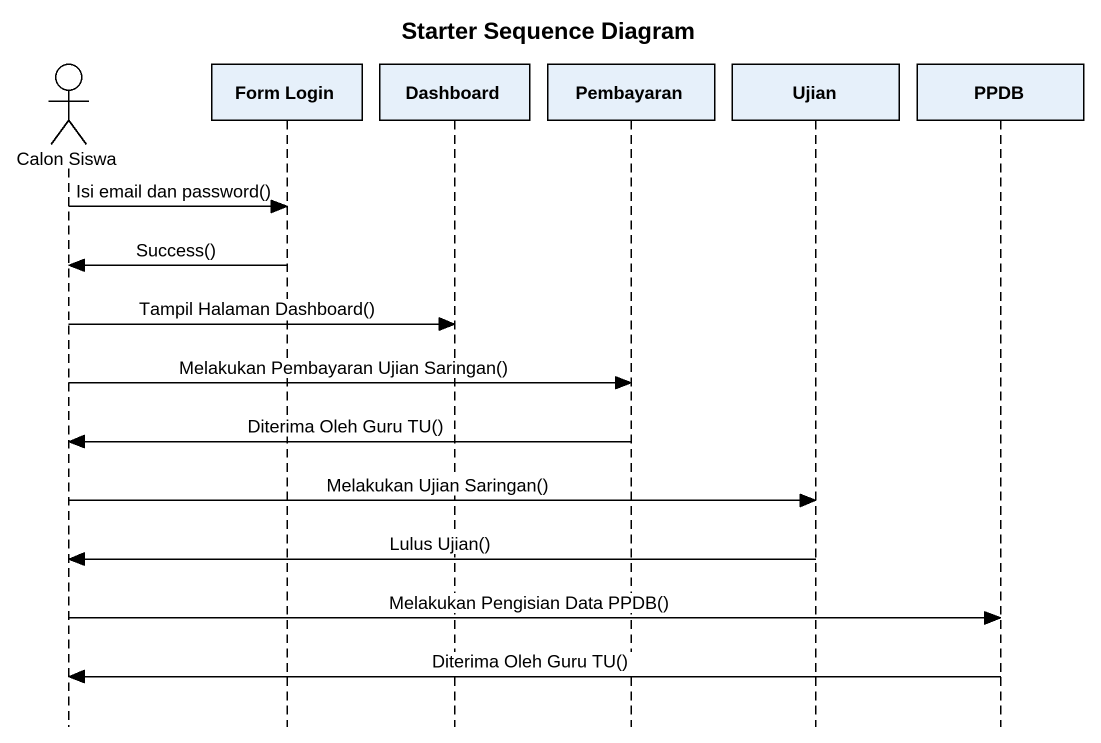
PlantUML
@startuml
title Starter Sequence Diagram
hide footbox
actor "Calon Siswa" as Calon_Siswa
participant "Form Login" as Form_Login
participant Dashboard
participant Pembayaran
participant Ujian
participant PPDB

Calon_Siswa -> Form_Login : Isi email dan password()
Form_Login -> Calon_Siswa : Success()
Calon_Siswa -> Dashboard : Tampil Halaman Dashboard()
Calon_Siswa -> Pembayaran : Melakukan Pembayaran Ujian Saringan()
Pembayaran -> Calon_Siswa : Diterima Oleh Guru TU()
Calon_Siswa -> Ujian : Melakukan Ujian Saringan()
Ujian -> Calon_Siswa : Lulus Ujian()
Calon_Siswa -> PPDB : Melakukan Pengisian Data PPDB()
PPDB -> Calon_Siswa : Diterima Oleh Guru TU()
@enduml
